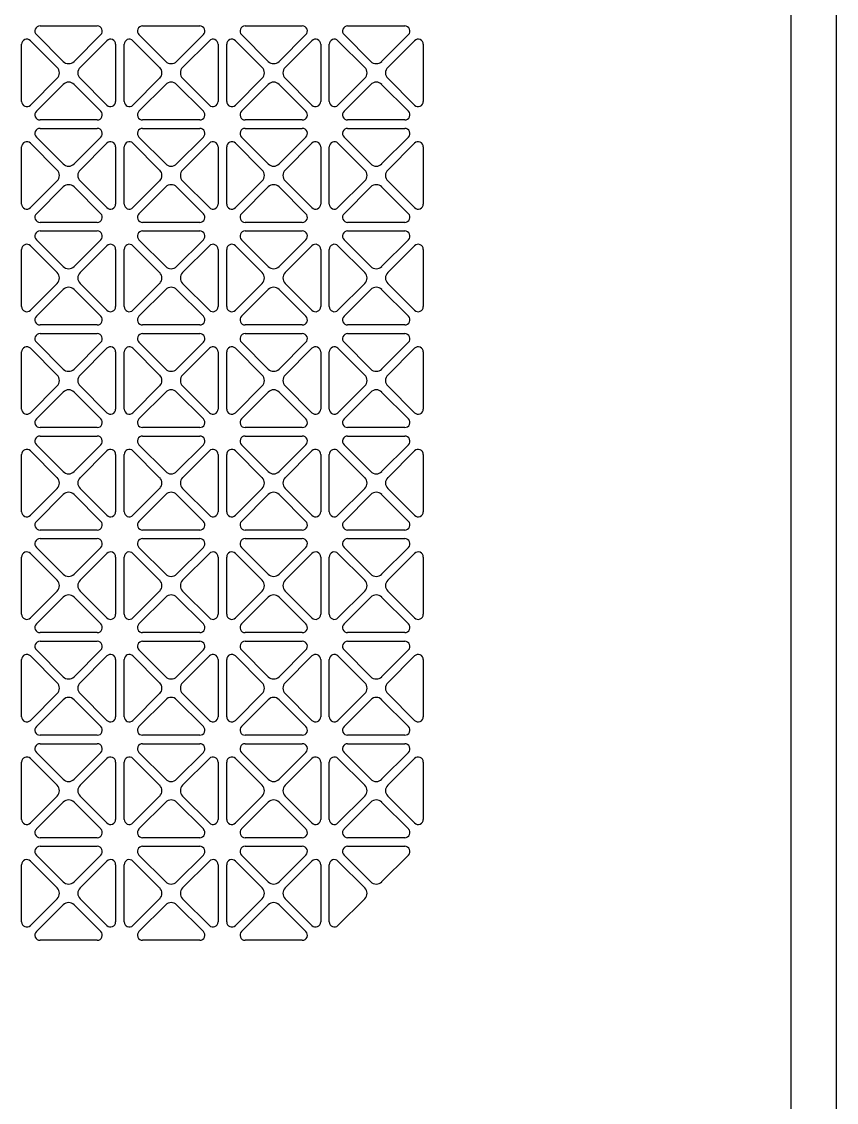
# Model space of a CAD drawing. Header units: millimetres. Extents: x 0 to 87554, y -20854 to 20404.
# Drawn here: x 49513.5 to 49704.2, y 16951 to 17203.9 of the extents above; entities that cross this region are included whole.
import ezdxf

# ---------------------------------------------------------------- set-up
doc = ezdxf.new("R2010")
doc.units = ezdxf.units.MM
doc.layers.get('0').update_dxf_attribs({"lineweight": 15})
for name, color, linetype in [('4215-12655_1_0', 7, 'Continuous'), ('4215-12661_1_0', 7, 'Continuous'), ('WANGKONG_0', 7, 'Continuous')]:
    doc.layers.add(name, color=color, linetype=linetype)

# ---------------------------------------------------------------- blocks, each defined once
blk = doc.blocks.new('e4tggg')
at = {"layer": '4215-12655_1_0', "color": 87, "linetype": 'Continuous'}
blk.add_line((557.01, -712.7), (557.01, 299.4), dxfattribs=at)
at = {"layer": '4215-12661_1_0', "color": 87, "linetype": 'Continuous'}
blk.add_line((546.31, 300.8), (546.31, -1712.2), dxfattribs=at)
at = {"layer": 'WANGKONG_0', "color": 87, "linetype": 'Continuous'}
for p, q in [((370.62, 44.8), (384, 44.8)), ((394.62, 44.8), (408, 44.8)), ((418.62, 44.8), (432, 44.8)), ((442.62, 44.8), (456, 44.8)), ((366.31, 27.11), (366.31, 40.49)), ((368.36, 41.34), (374.62, 35.07)), ((376.04, 36.49), (369.77, 42.75)), ((384.85, 42.75), (378.58, 36.49)), ((380, 35.07), (386.26, 41.34)), ((388.31, 40.49), (388.31, 27.11)), ((390.31, 27.11), (390.31, 40.49)), ((392.36, 41.34), (398.62, 35.07)), ((400.04, 36.49), (393.77, 42.75)), ((408.85, 42.75), (402.58, 36.49)), ((404, 35.07), (410.26, 41.34)), ((412.31, 40.49), (412.31, 27.11)), ((414.31, 27.11), (414.31, 40.49)), ((416.36, 41.34), (422.62, 35.07)), ((424.04, 36.49), (417.77, 42.75)), ((432.85, 42.75), (426.58, 36.49)), ((428, 35.07), (434.26, 41.34)), ((436.31, 40.49), (436.31, 27.11)), ((438.31, 27.11), (438.31, 40.49)), ((440.36, 41.34), (446.62, 35.07)), ((448.04, 36.49), (441.77, 42.75)), ((456.85, 42.75), (450.58, 36.49)), ((452, 35.07), (458.26, 41.34)), ((460.31, 40.49), (460.31, 27.11)), ((374.62, 32.53), (368.36, 26.26)), ((369.77, 24.85), (376.04, 31.11)), ((378.58, 31.11), (384.85, 24.85)), ((386.26, 26.26), (380, 32.53)), ((398.62, 32.53), (392.36, 26.26)), ((393.77, 24.85), (400.04, 31.11)), ((402.58, 31.11), (408.85, 24.85)), ((410.26, 26.26), (404, 32.53)), ((422.62, 32.53), (416.36, 26.26)), ((417.77, 24.85), (424.04, 31.11)), ((426.58, 31.11), (432.85, 24.85)), ((434.26, 26.26), (428, 32.53)), ((446.62, 32.53), (440.36, 26.26)), ((441.77, 24.85), (448.04, 31.11)), ((450.58, 31.11), (456.85, 24.85)), ((458.26, 26.26), (452, 32.53)), ((384, 22.8), (370.62, 22.8)), ((408, 22.8), (394.62, 22.8)), ((432, 22.8), (418.62, 22.8)), ((456, 22.8), (442.62, 22.8)), ((370.62, 20.8), (384, 20.8)), ((394.62, 20.8), (408, 20.8)), ((418.62, 20.8), (432, 20.8)), ((442.62, 20.8), (456, 20.8)), ((376.04, 12.49), (369.77, 18.75)), ((384.85, 18.75), (378.58, 12.49)), ((400.04, 12.49), (393.77, 18.75)), ((408.85, 18.75), (402.58, 12.49)), ((424.04, 12.49), (417.77, 18.75)), ((432.85, 18.75), (426.58, 12.49)), ((448.04, 12.49), (441.77, 18.75)), ((456.85, 18.75), (450.58, 12.49)), ((366.31, 3.11), (366.31, 16.49)), ((368.36, 17.34), (374.62, 11.07)), ((380, 11.07), (386.26, 17.34)), ((388.31, 16.49), (388.31, 3.11)), ((390.31, 3.11), (390.31, 16.49)), ((392.36, 17.34), (398.62, 11.07)), ((404, 11.07), (410.26, 17.34)), ((412.31, 16.49), (412.31, 3.11)), ((414.31, 3.11), (414.31, 16.49)), ((416.36, 17.34), (422.62, 11.07)), ((428, 11.07), (434.26, 17.34)), ((436.31, 16.49), (436.31, 3.11)), ((438.31, 3.11), (438.31, 16.49)), ((440.36, 17.34), (446.62, 11.07)), ((452, 11.07), (458.26, 17.34)), ((460.31, 16.49), (460.31, 3.11)), ((374.62, 8.53), (368.36, 2.26)), ((386.26, 2.26), (380, 8.53)), ((398.62, 8.53), (392.36, 2.26)), ((410.26, 2.26), (404, 8.53)), ((422.62, 8.53), (416.36, 2.26)), ((434.26, 2.26), (428, 8.53)), ((446.62, 8.53), (440.36, 2.26)), ((458.26, 2.26), (452, 8.53)), ((369.77, 0.85), (376.04, 7.11)), ((378.58, 7.11), (384.85, 0.85)), ((393.77, 0.85), (400.04, 7.11)), ((402.58, 7.11), (408.85, 0.85)), ((417.77, 0.85), (424.04, 7.11)), ((426.58, 7.11), (432.85, 0.85)), ((441.77, 0.85), (448.04, 7.11)), ((450.58, 7.11), (456.85, 0.85)), ((384, -1.2), (370.62, -1.2)), ((408, -1.2), (394.62, -1.2)), ((432, -1.2), (418.62, -1.2)), ((456, -1.2), (442.62, -1.2)), ((370.62, -3.2), (384, -3.2)), ((394.62, -3.2), (408, -3.2)), ((418.62, -3.2), (432, -3.2)), ((442.62, -3.2), (456, -3.2)), ((366.31, -20.89), (366.31, -7.51)), ((368.36, -6.66), (374.62, -12.93)), ((376.04, -11.51), (369.77, -5.25)), ((384.85, -5.25), (378.58, -11.51)), ((380, -12.93), (386.26, -6.66)), ((388.31, -7.51), (388.31, -20.89)), ((390.31, -20.89), (390.31, -7.51)), ((392.36, -6.66), (398.62, -12.93)), ((400.04, -11.51), (393.77, -5.25)), ((408.85, -5.25), (402.58, -11.51)), ((404, -12.93), (410.26, -6.66)), ((412.31, -7.51), (412.31, -20.89)), ((414.31, -20.89), (414.31, -7.51)), ((416.36, -6.66), (422.62, -12.93)), ((424.04, -11.51), (417.77, -5.25)), ((432.85, -5.25), (426.58, -11.51)), ((428, -12.93), (434.26, -6.66)), ((436.31, -7.51), (436.31, -20.89)), ((438.31, -20.89), (438.31, -7.51)), ((440.36, -6.66), (446.62, -12.93)), ((448.04, -11.51), (441.77, -5.25)), ((456.85, -5.25), (450.58, -11.51)), ((452, -12.93), (458.26, -6.66)), ((460.31, -7.51), (460.31, -20.89)), ((374.62, -15.47), (368.36, -21.74)), ((369.77, -23.15), (376.04, -16.89)), ((378.58, -16.89), (384.85, -23.15)), ((386.26, -21.74), (380, -15.47)), ((398.62, -15.47), (392.36, -21.74)), ((393.77, -23.15), (400.04, -16.89)), ((402.58, -16.89), (408.85, -23.15)), ((410.26, -21.74), (404, -15.47)), ((422.62, -15.47), (416.36, -21.74)), ((417.77, -23.15), (424.04, -16.89)), ((426.58, -16.89), (432.85, -23.15)), ((434.26, -21.74), (428, -15.47)), ((446.62, -15.47), (440.36, -21.74)), ((441.77, -23.15), (448.04, -16.89)), ((450.58, -16.89), (456.85, -23.15)), ((458.26, -21.74), (452, -15.47)), ((384, -25.2), (370.62, -25.2)), ((408, -25.2), (394.62, -25.2)), ((432, -25.2), (418.62, -25.2)), ((456, -25.2), (442.62, -25.2)), ((370.62, -27.2), (384, -27.2)), ((394.62, -27.2), (408, -27.2)), ((418.62, -27.2), (432, -27.2)), ((442.62, -27.2), (456, -27.2)), ((376.04, -35.51), (369.77, -29.25)), ((384.85, -29.25), (378.58, -35.51)), ((400.04, -35.51), (393.77, -29.25)), ((408.85, -29.25), (402.58, -35.51)), ((424.04, -35.51), (417.77, -29.25)), ((432.85, -29.25), (426.58, -35.51)), ((448.04, -35.51), (441.77, -29.25)), ((456.85, -29.25), (450.58, -35.51)), ((366.31, -44.89), (366.31, -31.51)), ((368.36, -30.66), (374.62, -36.93)), ((380, -36.93), (386.26, -30.66)), ((388.31, -31.51), (388.31, -44.89)), ((390.31, -44.89), (390.31, -31.51)), ((392.36, -30.66), (398.62, -36.93)), ((404, -36.93), (410.26, -30.66)), ((412.31, -31.51), (412.31, -44.89)), ((414.31, -44.89), (414.31, -31.51)), ((416.36, -30.66), (422.62, -36.93)), ((428, -36.93), (434.26, -30.66)), ((436.31, -31.51), (436.31, -44.89)), ((438.31, -44.89), (438.31, -31.51)), ((440.36, -30.66), (446.62, -36.93)), ((452, -36.93), (458.26, -30.66)), ((460.31, -31.51), (460.31, -44.89)), ((374.62, -39.47), (368.36, -45.74)), ((386.26, -45.74), (380, -39.47)), ((398.62, -39.47), (392.36, -45.74)), ((410.26, -45.74), (404, -39.47)), ((422.62, -39.47), (416.36, -45.74)), ((434.26, -45.74), (428, -39.47)), ((446.62, -39.47), (440.36, -45.74)), ((458.26, -45.74), (452, -39.47)), ((369.77, -47.15), (376.04, -40.89)), ((378.58, -40.89), (384.85, -47.15)), ((393.77, -47.15), (400.04, -40.89)), ((402.58, -40.89), (408.85, -47.15)), ((417.77, -47.15), (424.04, -40.89)), ((426.58, -40.89), (432.85, -47.15)), ((441.77, -47.15), (448.04, -40.89)), ((450.58, -40.89), (456.85, -47.15)), ((384, -49.2), (370.62, -49.2)), ((408, -49.2), (394.62, -49.2)), ((432, -49.2), (418.62, -49.2)), ((456, -49.2), (442.62, -49.2)), ((370.62, -51.2), (384, -51.2)), ((394.62, -51.2), (408, -51.2)), ((418.62, -51.2), (432, -51.2)), ((442.62, -51.2), (456, -51.2)), ((366.31, -68.89), (366.31, -55.51)), ((368.36, -54.66), (374.62, -60.93)), ((376.04, -59.51), (369.77, -53.25)), ((384.85, -53.25), (378.58, -59.51)), ((380, -60.93), (386.26, -54.66)), ((388.31, -55.51), (388.31, -68.89)), ((390.31, -68.89), (390.31, -55.51)), ((392.36, -54.66), (398.62, -60.93)), ((400.04, -59.51), (393.77, -53.25)), ((408.85, -53.25), (402.58, -59.51)), ((404, -60.93), (410.26, -54.66)), ((412.31, -55.51), (412.31, -68.89)), ((414.31, -68.89), (414.31, -55.51)), ((416.36, -54.66), (422.62, -60.93)), ((424.04, -59.51), (417.77, -53.25)), ((432.85, -53.25), (426.58, -59.51)), ((428, -60.93), (434.26, -54.66)), ((436.31, -55.51), (436.31, -68.89)), ((438.31, -68.89), (438.31, -55.51)), ((440.36, -54.66), (446.62, -60.93)), ((448.04, -59.51), (441.77, -53.25)), ((456.85, -53.25), (450.58, -59.51)), ((452, -60.93), (458.26, -54.66)), ((460.31, -55.51), (460.31, -68.89)), ((374.62, -63.47), (368.36, -69.74)), ((369.77, -71.15), (376.04, -64.89)), ((378.58, -64.89), (384.85, -71.15)), ((386.26, -69.74), (380, -63.47)), ((398.62, -63.47), (392.36, -69.74)), ((393.77, -71.15), (400.04, -64.89)), ((402.58, -64.89), (408.85, -71.15)), ((410.26, -69.74), (404, -63.47)), ((422.62, -63.47), (416.36, -69.74)), ((417.77, -71.15), (424.04, -64.89)), ((426.58, -64.89), (432.85, -71.15)), ((434.26, -69.74), (428, -63.47)), ((446.62, -63.47), (440.36, -69.74)), ((441.77, -71.15), (448.04, -64.89)), ((450.58, -64.89), (456.85, -71.15)), ((458.26, -69.74), (452, -63.47)), ((384, -73.2), (370.62, -73.2)), ((408, -73.2), (394.62, -73.2)), ((432, -73.2), (418.62, -73.2)), ((456, -73.2), (442.62, -73.2)), ((370.62, -75.2), (384, -75.2)), ((394.62, -75.2), (408, -75.2)), ((418.62, -75.2), (432, -75.2)), ((442.62, -75.2), (456, -75.2)), ((376.04, -83.51), (369.77, -77.25)), ((384.85, -77.25), (378.58, -83.51)), ((400.04, -83.51), (393.77, -77.25)), ((408.85, -77.25), (402.58, -83.51)), ((424.04, -83.51), (417.77, -77.25)), ((432.85, -77.25), (426.58, -83.51)), ((448.04, -83.51), (441.77, -77.25)), ((456.85, -77.25), (450.58, -83.51)), ((366.31, -92.89), (366.31, -79.51)), ((368.36, -78.66), (374.62, -84.93)), ((380, -84.93), (386.26, -78.66)), ((388.31, -79.51), (388.31, -92.89)), ((390.31, -92.89), (390.31, -79.51)), ((392.36, -78.66), (398.62, -84.93)), ((404, -84.93), (410.26, -78.66)), ((412.31, -79.51), (412.31, -92.89)), ((414.31, -92.89), (414.31, -79.51)), ((416.36, -78.66), (422.62, -84.93)), ((428, -84.93), (434.26, -78.66)), ((436.31, -79.51), (436.31, -92.89)), ((438.31, -92.89), (438.31, -79.51)), ((440.36, -78.66), (446.62, -84.93)), ((452, -84.93), (458.26, -78.66)), ((460.31, -79.51), (460.31, -92.89)), ((374.62, -87.47), (368.36, -93.74)), ((386.26, -93.74), (380, -87.47)), ((398.62, -87.47), (392.36, -93.74)), ((410.26, -93.74), (404, -87.47)), ((422.62, -87.47), (416.36, -93.74)), ((434.26, -93.74), (428, -87.47)), ((446.62, -87.47), (440.36, -93.74)), ((458.26, -93.74), (452, -87.47)), ((369.77, -95.15), (376.04, -88.89)), ((378.58, -88.89), (384.85, -95.15)), ((393.77, -95.15), (400.04, -88.89)), ((402.58, -88.89), (408.85, -95.15)), ((417.77, -95.15), (424.04, -88.89)), ((426.58, -88.89), (432.85, -95.15)), ((441.77, -95.15), (448.04, -88.89)), ((450.58, -88.89), (456.85, -95.15)), ((384, -97.2), (370.62, -97.2)), ((408, -97.2), (394.62, -97.2)), ((432, -97.2), (418.62, -97.2)), ((456, -97.2), (442.62, -97.2)), ((370.62, -99.2), (384, -99.2)), ((394.62, -99.2), (408, -99.2)), ((418.62, -99.2), (432, -99.2)), ((442.62, -99.2), (456, -99.2)), ((366.31, -116.89), (366.31, -103.51)), ((368.36, -102.66), (374.62, -108.93)), ((376.04, -107.51), (369.77, -101.25)), ((384.85, -101.25), (378.58, -107.51)), ((380, -108.93), (386.26, -102.66)), ((388.31, -103.51), (388.31, -116.89)), ((390.31, -116.89), (390.31, -103.51)), ((392.36, -102.66), (398.62, -108.93)), ((400.04, -107.51), (393.77, -101.25)), ((408.85, -101.25), (402.58, -107.51)), ((404, -108.93), (410.26, -102.66)), ((412.31, -103.51), (412.31, -116.89)), ((414.31, -116.89), (414.31, -103.51)), ((416.36, -102.66), (422.62, -108.93)), ((424.04, -107.51), (417.77, -101.25)), ((432.85, -101.25), (426.58, -107.51)), ((428, -108.93), (434.26, -102.66)), ((436.31, -103.51), (436.31, -116.89)), ((438.31, -116.89), (438.31, -103.51)), ((440.36, -102.66), (446.62, -108.93)), ((448.04, -107.51), (441.77, -101.25)), ((456.85, -101.25), (450.58, -107.51)), ((452, -108.93), (458.26, -102.66)), ((460.31, -103.51), (460.31, -116.89)), ((374.62, -111.47), (368.36, -117.74)), ((369.77, -119.15), (376.04, -112.89)), ((378.58, -112.89), (384.85, -119.15)), ((386.26, -117.74), (380, -111.47)), ((398.62, -111.47), (392.36, -117.74)), ((393.77, -119.15), (400.04, -112.89)), ((402.58, -112.89), (408.85, -119.15)), ((410.26, -117.74), (404, -111.47)), ((422.62, -111.47), (416.36, -117.74)), ((417.77, -119.15), (424.04, -112.89)), ((426.58, -112.89), (432.85, -119.15)), ((434.26, -117.74), (428, -111.47)), ((446.62, -111.47), (440.36, -117.74)), ((441.77, -119.15), (448.04, -112.89)), ((450.58, -112.89), (456.85, -119.15)), ((458.26, -117.74), (452, -111.47)), ((384, -121.2), (370.62, -121.2)), ((408, -121.2), (394.62, -121.2)), ((432, -121.2), (418.62, -121.2)), ((456, -121.2), (442.62, -121.2)), ((370.62, -123.2), (384, -123.2)), ((394.62, -123.2), (408, -123.2)), ((418.62, -123.2), (432, -123.2)), ((442.62, -123.2), (456, -123.2)), ((376.04, -131.51), (369.77, -125.25)), ((384.85, -125.25), (378.58, -131.51)), ((400.04, -131.51), (393.77, -125.25)), ((408.85, -125.25), (402.58, -131.51)), ((424.04, -131.51), (417.77, -125.25)), ((432.85, -125.25), (426.58, -131.51)), ((448.04, -131.51), (441.77, -125.25)), ((456.85, -125.25), (450.58, -131.51)), ((366.31, -140.89), (366.31, -127.51)), ((368.36, -126.66), (374.62, -132.93)), ((380, -132.93), (386.26, -126.66)), ((388.31, -127.51), (388.31, -140.89)), ((390.31, -140.89), (390.31, -127.51)), ((392.36, -126.66), (398.62, -132.93)), ((404, -132.93), (410.26, -126.66)), ((412.31, -127.51), (412.31, -140.89)), ((414.31, -140.89), (414.31, -127.51)), ((416.36, -126.66), (422.62, -132.93)), ((428, -132.93), (434.26, -126.66)), ((436.31, -127.51), (436.31, -140.89)), ((438.31, -140.89), (438.31, -127.51)), ((440.36, -126.66), (446.62, -132.93)), ((452, -132.93), (458.26, -126.66)), ((460.31, -127.51), (460.31, -140.89)), ((374.62, -135.47), (368.36, -141.74)), ((386.26, -141.74), (380, -135.47)), ((398.62, -135.47), (392.36, -141.74)), ((410.26, -141.74), (404, -135.47)), ((422.62, -135.47), (416.36, -141.74)), ((434.26, -141.74), (428, -135.47)), ((446.62, -135.47), (440.36, -141.74)), ((458.26, -141.74), (452, -135.47)), ((369.77, -143.15), (376.04, -136.89)), ((378.58, -136.89), (384.85, -143.15)), ((393.77, -143.15), (400.04, -136.89)), ((402.58, -136.89), (408.85, -143.15)), ((417.77, -143.15), (424.04, -136.89)), ((426.58, -136.89), (432.85, -143.15)), ((441.77, -143.15), (448.04, -136.89)), ((450.58, -136.89), (456.85, -143.15)), ((384, -145.2), (370.62, -145.2)), ((408, -145.2), (394.62, -145.2)), ((432, -145.2), (418.62, -145.2)), ((456, -145.2), (442.62, -145.2)), ((370.62, -147.2), (384, -147.2)), ((394.62, -147.2), (408, -147.2)), ((418.62, -147.2), (432, -147.2)), ((442.62, -147.2), (456, -147.2)), ((366.31, -164.89), (366.31, -151.51)), ((368.36, -150.66), (374.62, -156.93)), ((376.04, -155.51), (369.77, -149.25)), ((384.85, -149.25), (378.58, -155.51)), ((380, -156.93), (386.26, -150.66)), ((388.31, -151.51), (388.31, -164.89)), ((390.31, -164.89), (390.31, -151.51)), ((392.36, -150.66), (398.62, -156.93)), ((400.04, -155.51), (393.77, -149.25)), ((408.85, -149.25), (402.58, -155.51)), ((404, -156.93), (410.26, -150.66)), ((412.31, -151.51), (412.31, -164.89)), ((414.31, -164.89), (414.31, -151.51)), ((416.36, -150.66), (422.62, -156.93)), ((424.04, -155.51), (417.77, -149.25)), ((432.85, -149.25), (426.58, -155.51)), ((428, -156.93), (434.26, -150.66)), ((436.31, -151.51), (436.31, -164.89)), ((438.31, -164.89), (438.31, -151.51)), ((440.36, -150.66), (446.62, -156.93)), ((448.04, -155.51), (441.77, -149.25)), ((456.85, -149.25), (450.58, -155.51)), ((374.62, -159.47), (368.36, -165.74)), ((369.77, -167.15), (376.04, -160.89)), ((378.58, -160.89), (384.85, -167.15)), ((386.26, -165.74), (380, -159.47)), ((398.62, -159.47), (392.36, -165.74)), ((393.77, -167.15), (400.04, -160.89)), ((402.58, -160.89), (408.85, -167.15)), ((410.26, -165.74), (404, -159.47)), ((422.62, -159.47), (416.36, -165.74)), ((417.77, -167.15), (424.04, -160.89)), ((426.58, -160.89), (432.85, -167.15)), ((434.26, -165.74), (428, -159.47)), ((446.62, -159.47), (440.36, -165.74)), ((384, -169.2), (370.62, -169.2)), ((408, -169.2), (394.62, -169.2)), ((432, -169.2), (418.62, -169.2))]:
    blk.add_line(p, q, dxfattribs=at)
for centre, radius, start, end in [((370.62, 43.6), 1.2, 90, 225), ((384, 43.6), 1.2, 315, 90), ((394.62, 43.6), 1.2, 90, 225), ((408, 43.6), 1.2, 315, 90), ((418.62, 43.6), 1.2, 90, 225), ((432, 43.6), 1.2, 315, 90), ((442.62, 43.6), 1.2, 90, 225), ((456, 43.6), 1.2, 315, 90), ((367.51, 40.49), 1.2, 45, 180), ((387.11, 40.49), 1.2, 0, 135), ((391.51, 40.49), 1.2, 45, 180), ((411.11, 40.49), 1.2, 0, 135), ((415.51, 40.49), 1.2, 45, 180), ((435.11, 40.49), 1.2, 0, 135), ((439.51, 40.49), 1.2, 45, 180), ((459.11, 40.49), 1.2, 0, 135), ((377.31, 37.76), 1.8, 225, 315), ((401.31, 37.76), 1.8, 225, 315), ((425.31, 37.76), 1.8, 225, 315), ((449.31, 37.76), 1.8, 225, 315), ((373.35, 33.8), 1.8, 315, 45), ((381.27, 33.8), 1.8, 135, 225), ((397.35, 33.8), 1.8, 315, 45), ((405.27, 33.8), 1.8, 135, 225), ((421.35, 33.8), 1.8, 315, 45), ((429.27, 33.8), 1.8, 135, 225), ((445.35, 33.8), 1.8, 315, 45), ((453.27, 33.8), 1.8, 135, 225), ((377.31, 29.84), 1.8, 45, 135), ((401.31, 29.84), 1.8, 45, 135), ((425.31, 29.84), 1.8, 45, 135), ((449.31, 29.84), 1.8, 45, 135), ((367.51, 27.11), 1.2, 180, 315), ((387.11, 27.11), 1.2, 225, 0), ((391.51, 27.11), 1.2, 180, 315), ((411.11, 27.11), 1.2, 225, 0), ((415.51, 27.11), 1.2, 180, 315), ((435.11, 27.11), 1.2, 225, 0), ((439.51, 27.11), 1.2, 180, 315), ((459.11, 27.11), 1.2, 225, 0), ((370.62, 24), 1.2, 135, 270), ((384, 24), 1.2, 270, 45), ((394.62, 24), 1.2, 135, 270), ((408, 24), 1.2, 270, 45), ((418.62, 24), 1.2, 135, 270), ((432, 24), 1.2, 270, 45), ((442.62, 24), 1.2, 135, 270), ((456, 24), 1.2, 270, 45), ((370.62, 19.6), 1.2, 90, 225), ((384, 19.6), 1.2, 315, 90), ((394.62, 19.6), 1.2, 90, 225), ((408, 19.6), 1.2, 315, 90), ((418.62, 19.6), 1.2, 90, 225), ((432, 19.6), 1.2, 315, 90), ((442.62, 19.6), 1.2, 90, 225), ((456, 19.6), 1.2, 315, 90), ((367.51, 16.49), 1.2, 45, 180), ((387.11, 16.49), 1.2, 0, 135), ((391.51, 16.49), 1.2, 45, 180), ((411.11, 16.49), 1.2, 0, 135), ((415.51, 16.49), 1.2, 45, 180), ((435.11, 16.49), 1.2, 0, 135), ((439.51, 16.49), 1.2, 45, 180), ((459.11, 16.49), 1.2, 0, 135), ((373.35, 9.8), 1.8, 315, 45), ((377.31, 13.76), 1.8, 225, 315), ((381.27, 9.8), 1.8, 135, 225), ((397.35, 9.8), 1.8, 315, 45), ((401.31, 13.76), 1.8, 225, 315), ((405.27, 9.8), 1.8, 135, 225), ((421.35, 9.8), 1.8, 315, 45), ((425.31, 13.76), 1.8, 225, 315), ((429.27, 9.8), 1.8, 135, 225), ((445.35, 9.8), 1.8, 315, 45), ((449.31, 13.76), 1.8, 225, 315), ((453.27, 9.8), 1.8, 135, 225), ((377.31, 5.84), 1.8, 45, 135), ((401.31, 5.84), 1.8, 45, 135), ((425.31, 5.84), 1.8, 45, 135), ((449.31, 5.84), 1.8, 45, 135), ((367.51, 3.11), 1.2, 180, 315), ((387.11, 3.11), 1.2, 225, 0), ((391.51, 3.11), 1.2, 180, 315), ((411.11, 3.11), 1.2, 225, 0), ((415.51, 3.11), 1.2, 180, 315), ((435.11, 3.11), 1.2, 225, 0), ((439.51, 3.11), 1.2, 180, 315), ((459.11, 3.11), 1.2, 225, 0), ((370.62, 0), 1.2, 135, 270), ((384, 0), 1.2, 270, 45), ((394.62, 0), 1.2, 135, 270), ((408, 0), 1.2, 270, 45), ((418.62, 0), 1.2, 135, 270), ((432, 0), 1.2, 270, 45), ((442.62, 0), 1.2, 135, 270), ((456, 0), 1.2, 270, 45), ((370.62, -4.4), 1.2, 90, 225), ((384, -4.4), 1.2, 315, 90), ((394.62, -4.4), 1.2, 90, 225), ((408, -4.4), 1.2, 315, 90), ((418.62, -4.4), 1.2, 90, 225), ((432, -4.4), 1.2, 315, 90), ((442.62, -4.4), 1.2, 90, 225), ((456, -4.4), 1.2, 315, 90), ((367.51, -7.51), 1.2, 45, 180), ((387.11, -7.51), 1.2, 0, 135), ((391.51, -7.51), 1.2, 45, 180), ((411.11, -7.51), 1.2, 0, 135), ((415.51, -7.51), 1.2, 45, 180), ((435.11, -7.51), 1.2, 0, 135), ((439.51, -7.51), 1.2, 45, 180), ((459.11, -7.51), 1.2, 0, 135), ((377.31, -10.24), 1.8, 225, 315), ((401.31, -10.24), 1.8, 225, 315), ((425.31, -10.24), 1.8, 225, 315), ((449.31, -10.24), 1.8, 225, 315), ((373.35, -14.2), 1.8, 315, 45), ((381.27, -14.2), 1.8, 135, 225), ((397.35, -14.2), 1.8, 315, 45), ((405.27, -14.2), 1.8, 135, 225), ((421.35, -14.2), 1.8, 315, 45), ((429.27, -14.2), 1.8, 135, 225), ((445.35, -14.2), 1.8, 315, 45), ((453.27, -14.2), 1.8, 135, 225), ((377.31, -18.16), 1.8, 45, 135), ((401.31, -18.16), 1.8, 45, 135), ((425.31, -18.16), 1.8, 45, 135), ((449.31, -18.16), 1.8, 45, 135), ((367.51, -20.89), 1.2, 180, 315), ((387.11, -20.89), 1.2, 225, 0), ((391.51, -20.89), 1.2, 180, 315), ((411.11, -20.89), 1.2, 225, 0), ((415.51, -20.89), 1.2, 180, 315), ((435.11, -20.89), 1.2, 225, 0), ((439.51, -20.89), 1.2, 180, 315), ((459.11, -20.89), 1.2, 225, 0), ((370.62, -24), 1.2, 135, 270), ((384, -24), 1.2, 270, 45), ((394.62, -24), 1.2, 135, 270), ((408, -24), 1.2, 270, 45), ((418.62, -24), 1.2, 135, 270), ((432, -24), 1.2, 270, 45), ((442.62, -24), 1.2, 135, 270), ((456, -24), 1.2, 270, 45), ((370.62, -28.4), 1.2, 90, 225), ((384, -28.4), 1.2, 315, 90), ((394.62, -28.4), 1.2, 90, 225), ((408, -28.4), 1.2, 315, 90), ((418.62, -28.4), 1.2, 90, 225), ((432, -28.4), 1.2, 315, 90), ((442.62, -28.4), 1.2, 90, 225), ((456, -28.4), 1.2, 315, 90), ((367.51, -31.51), 1.2, 45, 180), ((387.11, -31.51), 1.2, 0, 135), ((391.51, -31.51), 1.2, 45, 180), ((411.11, -31.51), 1.2, 0, 135), ((415.51, -31.51), 1.2, 45, 180), ((435.11, -31.51), 1.2, 0, 135), ((439.51, -31.51), 1.2, 45, 180), ((459.11, -31.51), 1.2, 0, 135), ((373.35, -38.2), 1.8, 315, 45), ((377.31, -34.24), 1.8, 225, 315), ((381.27, -38.2), 1.8, 135, 225), ((397.35, -38.2), 1.8, 315, 45), ((401.31, -34.24), 1.8, 225, 315), ((405.27, -38.2), 1.8, 135, 225), ((421.35, -38.2), 1.8, 315, 45), ((425.31, -34.24), 1.8, 225, 315), ((429.27, -38.2), 1.8, 135, 225), ((445.35, -38.2), 1.8, 315, 45), ((449.31, -34.24), 1.8, 225, 315), ((453.27, -38.2), 1.8, 135, 225), ((377.31, -42.16), 1.8, 45, 135), ((401.31, -42.16), 1.8, 45, 135), ((425.31, -42.16), 1.8, 45, 135), ((449.31, -42.16), 1.8, 45, 135), ((367.51, -44.89), 1.2, 180, 315), ((387.11, -44.89), 1.2, 225, 0), ((391.51, -44.89), 1.2, 180, 315), ((411.11, -44.89), 1.2, 225, 0), ((415.51, -44.89), 1.2, 180, 315), ((435.11, -44.89), 1.2, 225, 0), ((439.51, -44.89), 1.2, 180, 315), ((459.11, -44.89), 1.2, 225, 0), ((370.62, -48), 1.2, 135, 270), ((384, -48), 1.2, 270, 45), ((394.62, -48), 1.2, 135, 270), ((408, -48), 1.2, 270, 45), ((418.62, -48), 1.2, 135, 270), ((432, -48), 1.2, 270, 45), ((442.62, -48), 1.2, 135, 270), ((456, -48), 1.2, 270, 45), ((370.62, -52.4), 1.2, 90, 225), ((384, -52.4), 1.2, 315, 90), ((394.62, -52.4), 1.2, 90, 225), ((408, -52.4), 1.2, 315, 90), ((418.62, -52.4), 1.2, 90, 225), ((432, -52.4), 1.2, 315, 90), ((442.62, -52.4), 1.2, 90, 225), ((456, -52.4), 1.2, 315, 90), ((367.51, -55.51), 1.2, 45, 180), ((387.11, -55.51), 1.2, 0, 135), ((391.51, -55.51), 1.2, 45, 180), ((411.11, -55.51), 1.2, 0, 135), ((415.51, -55.51), 1.2, 45, 180), ((435.11, -55.51), 1.2, 0, 135), ((439.51, -55.51), 1.2, 45, 180), ((459.11, -55.51), 1.2, 0, 135), ((377.31, -58.24), 1.8, 225, 315), ((401.31, -58.24), 1.8, 225, 315), ((425.31, -58.24), 1.8, 225, 315), ((449.31, -58.24), 1.8, 225, 315), ((373.35, -62.2), 1.8, 315, 45), ((381.27, -62.2), 1.8, 135, 225), ((397.35, -62.2), 1.8, 315, 45), ((405.27, -62.2), 1.8, 135, 225), ((421.35, -62.2), 1.8, 315, 45), ((429.27, -62.2), 1.8, 135, 225), ((445.35, -62.2), 1.8, 315, 45), ((453.27, -62.2), 1.8, 135, 225), ((377.31, -66.16), 1.8, 45, 135), ((401.31, -66.16), 1.8, 45, 135), ((425.31, -66.16), 1.8, 45, 135), ((449.31, -66.16), 1.8, 45, 135), ((367.51, -68.89), 1.2, 180, 315), ((387.11, -68.89), 1.2, 225, 0), ((391.51, -68.89), 1.2, 180, 315), ((411.11, -68.89), 1.2, 225, 0), ((415.51, -68.89), 1.2, 180, 315), ((435.11, -68.89), 1.2, 225, 0), ((439.51, -68.89), 1.2, 180, 315), ((459.11, -68.89), 1.2, 225, 0), ((370.62, -72), 1.2, 135, 270), ((384, -72), 1.2, 270, 45), ((394.62, -72), 1.2, 135, 270), ((408, -72), 1.2, 270, 45), ((418.62, -72), 1.2, 135, 270), ((432, -72), 1.2, 270, 45), ((442.62, -72), 1.2, 135, 270), ((456, -72), 1.2, 270, 45), ((370.62, -76.4), 1.2, 90, 225), ((384, -76.4), 1.2, 315, 90), ((394.62, -76.4), 1.2, 90, 225), ((408, -76.4), 1.2, 315, 90), ((418.62, -76.4), 1.2, 90, 225), ((432, -76.4), 1.2, 315, 90), ((442.62, -76.4), 1.2, 90, 225), ((456, -76.4), 1.2, 315, 90), ((367.51, -79.51), 1.2, 45, 180), ((387.11, -79.51), 1.2, 0, 135), ((391.51, -79.51), 1.2, 45, 180), ((411.11, -79.51), 1.2, 0, 135), ((415.51, -79.51), 1.2, 45, 180), ((435.11, -79.51), 1.2, 0, 135), ((439.51, -79.51), 1.2, 45, 180), ((459.11, -79.51), 1.2, 0, 135), ((373.35, -86.2), 1.8, 315, 45), ((377.31, -82.24), 1.8, 225, 315), ((381.27, -86.2), 1.8, 135, 225), ((397.35, -86.2), 1.8, 315, 45), ((401.31, -82.24), 1.8, 225, 315), ((405.27, -86.2), 1.8, 135, 225), ((421.35, -86.2), 1.8, 315, 45), ((425.31, -82.24), 1.8, 225, 315), ((429.27, -86.2), 1.8, 135, 225), ((445.35, -86.2), 1.8, 315, 45), ((449.31, -82.24), 1.8, 225, 315), ((453.27, -86.2), 1.8, 135, 225), ((377.31, -90.16), 1.8, 45, 135), ((401.31, -90.16), 1.8, 45, 135), ((425.31, -90.16), 1.8, 45, 135), ((449.31, -90.16), 1.8, 45, 135), ((367.51, -92.89), 1.2, 180, 315), ((387.11, -92.89), 1.2, 225, 0), ((391.51, -92.89), 1.2, 180, 315), ((411.11, -92.89), 1.2, 225, 0), ((415.51, -92.89), 1.2, 180, 315), ((435.11, -92.89), 1.2, 225, 0), ((439.51, -92.89), 1.2, 180, 315), ((459.11, -92.89), 1.2, 225, 0), ((370.62, -96), 1.2, 135, 270), ((384, -96), 1.2, 270, 45), ((394.62, -96), 1.2, 135, 270), ((408, -96), 1.2, 270, 45), ((418.62, -96), 1.2, 135, 270), ((432, -96), 1.2, 270, 45), ((442.62, -96), 1.2, 135, 270), ((456, -96), 1.2, 270, 45), ((370.62, -100.4), 1.2, 90, 225), ((384, -100.4), 1.2, 315, 90), ((394.62, -100.4), 1.2, 90, 225), ((408, -100.4), 1.2, 315, 90), ((418.62, -100.4), 1.2, 90, 225), ((432, -100.4), 1.2, 315, 90), ((442.62, -100.4), 1.2, 90, 225), ((456, -100.4), 1.2, 315, 90), ((367.51, -103.51), 1.2, 45, 180), ((387.11, -103.51), 1.2, 0, 135), ((391.51, -103.51), 1.2, 45, 180), ((411.11, -103.51), 1.2, 0, 135), ((415.51, -103.51), 1.2, 45, 180), ((435.11, -103.51), 1.2, 0, 135), ((439.51, -103.51), 1.2, 45, 180), ((459.11, -103.51), 1.2, 0, 135), ((377.31, -106.24), 1.8, 225, 315), ((401.31, -106.24), 1.8, 225, 315), ((425.31, -106.24), 1.8, 225, 315), ((449.31, -106.24), 1.8, 225, 315), ((373.35, -110.2), 1.8, 315, 45), ((381.27, -110.2), 1.8, 135, 225), ((397.35, -110.2), 1.8, 315, 45), ((405.27, -110.2), 1.8, 135, 225), ((421.35, -110.2), 1.8, 315, 45), ((429.27, -110.2), 1.8, 135, 225), ((445.35, -110.2), 1.8, 315, 45), ((453.27, -110.2), 1.8, 135, 225), ((377.31, -114.16), 1.8, 45, 135), ((401.31, -114.16), 1.8, 45, 135), ((425.31, -114.16), 1.8, 45, 135), ((449.31, -114.16), 1.8, 45, 135), ((367.51, -116.89), 1.2, 180, 315), ((387.11, -116.89), 1.2, 225, 0), ((391.51, -116.89), 1.2, 180, 315), ((411.11, -116.89), 1.2, 225, 0), ((415.51, -116.89), 1.2, 180, 315), ((435.11, -116.89), 1.2, 225, 0), ((439.51, -116.89), 1.2, 180, 315), ((459.11, -116.89), 1.2, 225, 0), ((370.62, -120), 1.2, 135, 270), ((384, -120), 1.2, 270, 45), ((394.62, -120), 1.2, 135, 270), ((408, -120), 1.2, 270, 45), ((418.62, -120), 1.2, 135, 270), ((432, -120), 1.2, 270, 45), ((442.62, -120), 1.2, 135, 270), ((456, -120), 1.2, 270, 45), ((370.62, -124.4), 1.2, 90, 225), ((384, -124.4), 1.2, 315, 90), ((394.62, -124.4), 1.2, 90, 225), ((408, -124.4), 1.2, 315, 90), ((418.62, -124.4), 1.2, 90, 225), ((432, -124.4), 1.2, 315, 90), ((442.62, -124.4), 1.2, 90, 225), ((456, -124.4), 1.2, 315, 90), ((367.51, -127.51), 1.2, 45, 180), ((387.11, -127.51), 1.2, 0, 135), ((391.51, -127.51), 1.2, 45, 180), ((411.11, -127.51), 1.2, 0, 135), ((415.51, -127.51), 1.2, 45, 180), ((435.11, -127.51), 1.2, 0, 135), ((439.51, -127.51), 1.2, 45, 180), ((459.11, -127.51), 1.2, 0, 135), ((377.31, -130.24), 1.8, 225, 315), ((401.31, -130.24), 1.8, 225, 315), ((425.31, -130.24), 1.8, 225, 315), ((449.31, -130.24), 1.8, 225, 315), ((373.35, -134.2), 1.8, 315, 45), ((381.27, -134.2), 1.8, 135, 225), ((397.35, -134.2), 1.8, 315, 45), ((405.27, -134.2), 1.8, 135, 225), ((421.35, -134.2), 1.8, 315, 45), ((429.27, -134.2), 1.8, 135, 225), ((445.35, -134.2), 1.8, 315, 45), ((453.27, -134.2), 1.8, 135, 225), ((377.31, -138.16), 1.8, 45, 135), ((401.31, -138.16), 1.8, 45, 135), ((425.31, -138.16), 1.8, 45, 135), ((449.31, -138.16), 1.8, 45, 135), ((367.51, -140.89), 1.2, 180, 315), ((387.11, -140.89), 1.2, 225, 0), ((391.51, -140.89), 1.2, 180, 315), ((411.11, -140.89), 1.2, 225, 0), ((415.51, -140.89), 1.2, 180, 315), ((435.11, -140.89), 1.2, 225, 0), ((439.51, -140.89), 1.2, 180, 315), ((459.11, -140.89), 1.2, 225, 0), ((370.62, -144), 1.2, 135, 270), ((384, -144), 1.2, 270, 45), ((394.62, -144), 1.2, 135, 270), ((408, -144), 1.2, 270, 45), ((418.62, -144), 1.2, 135, 270), ((432, -144), 1.2, 270, 45), ((442.62, -144), 1.2, 135, 270), ((456, -144), 1.2, 270, 45), ((370.62, -148.4), 1.2, 90, 225), ((384, -148.4), 1.2, 315, 90), ((394.62, -148.4), 1.2, 90, 225), ((408, -148.4), 1.2, 315, 90), ((418.62, -148.4), 1.2, 90, 225), ((432, -148.4), 1.2, 315, 90), ((442.62, -148.4), 1.2, 90, 225), ((456, -148.4), 1.2, 315, 90), ((367.51, -151.51), 1.2, 45, 180), ((387.11, -151.51), 1.2, 0, 135), ((391.51, -151.51), 1.2, 45, 180), ((411.11, -151.51), 1.2, 0, 135), ((415.51, -151.51), 1.2, 45, 180), ((435.11, -151.51), 1.2, 0, 135), ((439.51, -151.51), 1.2, 45, 180), ((377.31, -154.24), 1.8, 225, 315), ((401.31, -154.24), 1.8, 225, 315), ((425.31, -154.24), 1.8, 225, 315), ((449.31, -154.24), 1.8, 225, 315), ((373.35, -158.2), 1.8, 315, 45), ((381.27, -158.2), 1.8, 135, 225), ((397.35, -158.2), 1.8, 315, 45), ((405.27, -158.2), 1.8, 135, 225), ((421.35, -158.2), 1.8, 315, 45), ((429.27, -158.2), 1.8, 135, 225), ((445.35, -158.2), 1.8, 315, 45), ((377.31, -162.16), 1.8, 45, 135), ((401.31, -162.16), 1.8, 45, 135), ((425.31, -162.16), 1.8, 45, 135), ((367.51, -164.89), 1.2, 180, 315), ((387.11, -164.89), 1.2, 225, 0), ((391.51, -164.89), 1.2, 180, 315), ((411.11, -164.89), 1.2, 225, 0), ((415.51, -164.89), 1.2, 180, 315), ((435.11, -164.89), 1.2, 225, 0), ((439.51, -164.89), 1.2, 180, 315), ((370.62, -168), 1.2, 135, 270), ((384, -168), 1.2, 270, 45), ((394.62, -168), 1.2, 135, 270), ((408, -168), 1.2, 270, 45), ((418.62, -168), 1.2, 135, 270), ((432, -168), 1.2, 270, 45)]:
    blk.add_arc(centre, radius, start, end, dxfattribs=at)

msp = doc.modelspace()

# ---------------------------------------------------------------- block references
at = {"lineweight": -3}
msp.add_blockref('e4tggg', (49147.147, 17158.127, 19235.731), dxfattribs=at)

doc.saveas('drawing.dxf')
